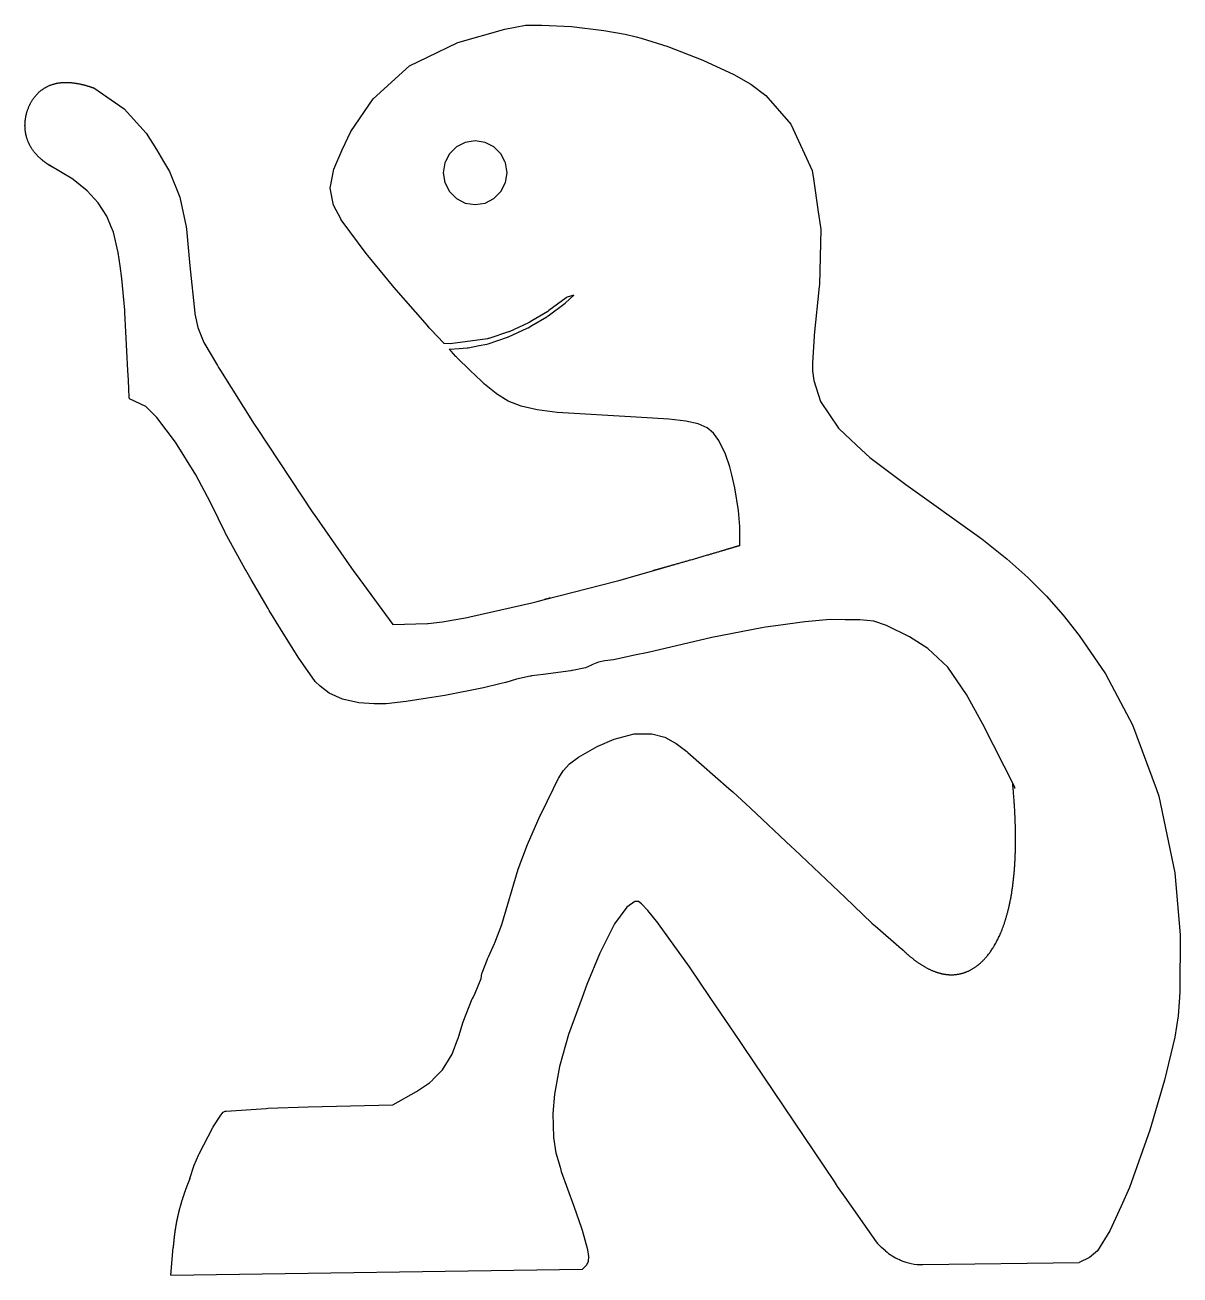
# Model space of a CAD drawing. Header units: millimetres. Extents: x -21.2 to 33, y -18.8 to 15.5.
# Drawn here: x 8.99 to 32.96, y -18.76 to 7.17 of the extents above; entities that cross this region are included whole.
import ezdxf

# ---------------------------------------------------------------- set-up
doc = ezdxf.new("R2010")
doc.units = ezdxf.units.MM
doc.layers.get('0').update_dxf_attribs({"linetype": 'CONTINUOUS'})

msp = doc.modelspace()

# ---------------------------------------------------------------- linework, layer by layer
for p, q in [((17.97, 6.805), (18.944, 7.08)), ((18.944, 7.08), (19.379, 7.16)), ((19.379, 7.16), (19.717, 7.165)), ((19.717, 7.165), (20.334, 7.133)), ((20.334, 7.133), (21.001, 7.054)), ((21.001, 7.054), (21.448, 6.977)), ((17.34, 6.496), (17.97, 6.805)), ((21.448, 6.977), (21.675, 6.918)), ((21.675, 6.918), (21.78, 6.891)), ((21.78, 6.891), (22.328, 6.716)), ((16.972, 6.317), (17.34, 6.496)), ((22.328, 6.716), (23.058, 6.438)), ((16.214, 5.632), (16.972, 6.317)), ((23.058, 6.438), (23.698, 6.14)), ((9.934, 5.971), (9.935, 5.971)), ((23.698, 6.14), (24.054, 5.94)), ((10.415, 5.859), (11.049, 5.423)), ((24.054, 5.94), (24.366, 5.704)), ((15.751, 4.953), (16.214, 5.632)), ((24.366, 5.704), (24.882, 5.111)), ((11.049, 5.423), (11.505, 4.919)), ((15.569, 4.579), (15.751, 4.953)), ((24.882, 5.111), (25.328, 4.145)), ((11.505, 4.919), (11.721, 4.584)), ((11.721, 4.584), (11.866, 4.335)), ((15.402, 4.178), (15.569, 4.579)), ((9.473, 4.271), (9.456, 4.281)), ((9.98, 3.966), (9.473, 4.271)), ((11.866, 4.335), (11.987, 4.127)), ((15.322, 3.778), (15.402, 4.178)), ((9.99, 3.958), (9.98, 3.966)), ((10.278, 3.722), (9.99, 3.958)), ((11.987, 4.127), (12.206, 3.595)), ((25.328, 4.145), (25.353, 3.974)), ((25.353, 3.974), (25.453, 3.289)), ((10.51, 3.478), (10.278, 3.722)), ((15.393, 3.427), (15.322, 3.778)), ((10.689, 3.202), (10.51, 3.478)), ((12.206, 3.595), (12.333, 2.981)), ((15.549, 3.13), (15.393, 3.427)), ((10.779, 2.981), (10.689, 3.202)), ((15.552, 3.126), (15.549, 3.13)), ((16.091, 2.395), (15.552, 3.126)), ((25.453, 3.289), (25.5, 2.969)), ((10.825, 2.868), (10.779, 2.981)), ((10.926, 2.446), (10.825, 2.868)), ((12.333, 2.981), (12.333, 2.977)), ((12.333, 2.977), (12.338, 2.93)), ((12.338, 2.93), (12.413, 2.167)), ((25.507, 2.922), (25.475, 1.78)), ((25.5, 2.969), (25.507, 2.922)), ((10.965, 2.167), (10.926, 2.446)), ((16.102, 2.381), (16.091, 2.395)), ((16.615, 1.762), (16.102, 2.381)), ((11.001, 1.908), (10.965, 2.167)), ((12.413, 2.167), (12.511, 1.185)), ((11.058, 1.25), (11.001, 1.908)), ((16.637, 1.735), (16.615, 1.762)), ((16.643, 1.728), (16.637, 1.735)), ((17.34, 0.932), (16.643, 1.728)), ((20.207, 1.403), (20.377, 1.56)), ((20.377, 1.56), (20.242, 1.523)), ((20.377, 1.56), (20.377, 1.56)), ((25.471, 1.738), (25.369, 0.733)), ((25.475, 1.78), (25.471, 1.738)), ((19.844, 1.132), (20.202, 1.398)), ((20.22, 1.507), (19.862, 1.241)), ((20.202, 1.398), (20.207, 1.403)), ((20.236, 1.522), (20.22, 1.507)), ((20.22, 1.507), (20.22, 1.507)), ((20.239, 1.522), (20.236, 1.522)), ((20.242, 1.523), (20.239, 1.522)), ((11.061, 1.202), (11.058, 1.25)), ((11.125, 0), (11.061, 1.202)), ((12.511, 1.185), (12.512, 1.172)), ((12.512, 1.172), (12.576, 0.889)), ((19.837, 1.224), (19.507, 1.028)), ((19.507, 0.93), (19.819, 1.115)), ((19.819, 1.115), (19.832, 1.123)), ((19.832, 1.123), (19.844, 1.132)), ((19.85, 1.232), (19.837, 1.224)), ((19.862, 1.241), (19.85, 1.232)), ((12.576, 0.889), (12.701, 0.578)), ((17.379, 0.886), (17.34, 0.932)), ((17.405, 0.857), (17.379, 0.886)), ((17.414, 0.848), (17.405, 0.857)), ((17.68, 0.562), (17.414, 0.848)), ((19.022, 0.798), (18.616, 0.662)), ((19.022, 0.696), (19.408, 0.874)), ((19.036, 0.803), (19.022, 0.798)), ((19.438, 0.988), (19.036, 0.803)), ((19.408, 0.874), (19.434, 0.886)), ((19.434, 0.886), (19.507, 0.93)), ((19.451, 0.995), (19.438, 0.988)), ((19.507, 1.028), (19.451, 0.995)), ((12.701, 0.578), (12.982, 0.1)), ((17.683, 0.561), (17.68, 0.562)), ((17.685, 0.561), (17.683, 0.561)), ((17.816, 0.55), (17.685, 0.561)), ((18.59, 0.658), (17.816, 0.55)), ((18.412, 0.515), (18.574, 0.548)), ((18.574, 0.548), (18.599, 0.554)), ((18.603, 0.659), (18.59, 0.658)), ((18.599, 0.554), (19.005, 0.69)), ((18.615, 0.662), (18.603, 0.659)), ((18.616, 0.662), (18.615, 0.662)), ((19.005, 0.69), (19.018, 0.694)), ((19.018, 0.694), (19.022, 0.696)), ((25.367, 0.705), (25.335, 0.159)), ((25.368, 0.723), (25.367, 0.705)), ((25.369, 0.733), (25.368, 0.723)), ((17.793, 0.441), (17.791, 0.443)), ((17.791, 0.443), (17.792, 0.442)), ((17.792, 0.442), (17.8, 0.441)), ((17.831, 0.399), (17.793, 0.441)), ((17.8, 0.441), (17.998, 0.455)), ((17.93, 0.292), (17.831, 0.399)), ((17.943, 0.279), (17.93, 0.292)), ((17.952, 0.269), (17.943, 0.279)), ((18.231, 0), (17.952, 0.269)), ((17.998, 0.455), (17.999, 0.455)), ((17.999, 0.455), (18.165, 0.467)), ((18.165, 0.467), (18.189, 0.468)), ((18.189, 0.468), (18.412, 0.515)), ((11.136, -0.201), (11.125, 0)), ((12.982, 0.1), (13, 0.071)), ((13, 0.071), (13.005, 0.064)), ((13.005, 0.064), (13.045, 0)), ((25.335, 0.159), (25.335, 0)), ((11.146, -0.388), (11.136, -0.201)), ((13.045, 0), (13.747, -1.114)), ((18.461, -0.221), (18.231, 0)), ((18.516, -0.275), (18.461, -0.221)), ((25.335, 0), (25.335, -0.011)), ((25.335, -0.011), (25.359, -0.207)), ((25.359, -0.207), (25.499, -0.643)), ((11.154, -0.553), (11.146, -0.388)), ((18.528, -0.286), (18.516, -0.275)), ((18.765, -0.479), (18.528, -0.286)), ((18.776, -0.489), (18.765, -0.479)), ((19.018, -0.638), (18.776, -0.489)), ((11.156, -0.589), (11.154, -0.553)), ((11.499, -0.747), (11.156, -0.589)), ((11.156, -0.589), (11.156, -0.589)), ((11.723, -0.974), (11.499, -0.747)), ((19.287, -0.745), (19.018, -0.638)), ((19.616, -0.82), (19.287, -0.745)), ((25.499, -0.643), (25.869, -1.198)), ((12.113, -1.488), (11.723, -0.974)), ((20.036, -0.872), (19.616, -0.82)), ((21.675, -0.968), (20.036, -0.872)), ((22.354, -1.008), (21.675, -0.968)), ((22.705, -1.05), (22.354, -1.008)), ((13.747, -1.114), (13.795, -1.187)), ((13.795, -1.187), (14.965, -2.954)), ((22.961, -1.108), (22.705, -1.05)), ((23.145, -1.19), (22.961, -1.108)), ((23.279, -1.304), (23.145, -1.19)), ((25.869, -1.198), (26.01, -1.329)), ((12.534, -2.169), (12.113, -1.488)), ((23.387, -1.457), (23.279, -1.304)), ((23.53, -1.737), (23.387, -1.457)), ((26.01, -1.329), (26.349, -1.645)), ((23.617, -1.997), (23.53, -1.737)), ((26.349, -1.645), (26.52, -1.804)), ((26.52, -1.804), (27.27, -2.366)), ((23.658, -2.167), (23.617, -1.997)), ((12.84, -2.743), (12.534, -2.169)), ((23.722, -2.433), (23.658, -2.167)), ((23.796, -2.903), (23.722, -2.433)), ((27.27, -2.366), (28.795, -3.46)), ((12.999, -3.067), (12.84, -2.743)), ((13.137, -3.349), (12.999, -3.067)), ((14.965, -2.954), (14.99, -2.989)), ((14.99, -2.989), (15.767, -4.105)), ((23.825, -3.238), (23.796, -2.903)), ((13.144, -3.365), (13.137, -3.349)), ((13.145, -3.366), (13.144, -3.365)), ((13.558, -4.121), (13.145, -3.366)), ((23.826, -3.633), (23.825, -3.238)), ((28.795, -3.46), (28.827, -3.482)), ((28.827, -3.482), (28.848, -3.497)), ((28.848, -3.497), (29.363, -3.908)), ((23.826, -3.633), (23.826, -3.633)), ((13.57, -4.143), (13.558, -4.121)), ((13.681, -4.335), (13.57, -4.143)), ((15.767, -4.105), (15.798, -4.148)), ((15.798, -4.148), (15.936, -4.335)), ((21.847, -4.205), (22.373, -4.056)), ((29.363, -3.908), (29.804, -4.297)), ((14.033, -4.942), (13.681, -4.335)), ((15.936, -4.335), (16.626, -5.274)), ((19.768, -4.754), (21.26, -4.37)), ((21.26, -4.37), (21.31, -4.357)), ((21.31, -4.357), (21.387, -4.335)), ((21.387, -4.335), (21.675, -4.253)), ((21.675, -4.253), (21.847, -4.205)), ((29.804, -4.297), (29.842, -4.335)), ((29.842, -4.335), (30.189, -4.68)), ((18.221, -5.112), (19.507, -4.818)), ((19.507, -4.818), (19.619, -4.793)), ((19.619, -4.793), (19.768, -4.754)), ((30.189, -4.68), (30.537, -5.074)), ((14.054, -4.979), (14.033, -4.942)), ((14.056, -4.982), (14.054, -4.979)), ((14.291, -5.359), (14.056, -4.982)), ((17.653, -5.213), (18.166, -5.124)), ((18.166, -5.124), (18.221, -5.112)), ((25.701, -5.17), (25.171, -5.214)), ((26.01, -5.171), (25.701, -5.17)), ((26.314, -5.172), (26.01, -5.171)), ((26.604, -5.204), (26.314, -5.172)), ((30.537, -5.074), (30.865, -5.496)), ((14.658, -5.949), (14.291, -5.359)), ((16.626, -5.274), (17.34, -5.248)), ((17.34, -5.248), (17.358, -5.247)), ((17.358, -5.247), (17.653, -5.213)), ((24.279, -5.339), (23.244, -5.538)), ((24.36, -5.327), (24.279, -5.339)), ((24.621, -5.291), (24.36, -5.327)), ((25.171, -5.214), (24.621, -5.291)), ((26.865, -5.292), (26.604, -5.204)), ((27.347, -5.529), (26.865, -5.292)), ((23.244, -5.538), (21.923, -5.85)), ((27.728, -5.771), (27.347, -5.529)), ((30.865, -5.496), (31.41, -6.292)), ((15.013, -6.452), (14.658, -5.949)), ((21.675, -5.903), (21.203, -6.004)), ((21.887, -5.857), (21.675, -5.903)), ((21.915, -5.852), (21.887, -5.857)), ((21.923, -5.85), (21.915, -5.852)), ((28.139, -6.158), (27.728, -5.771)), ((20.622, -6.167), (20.349, -6.226)), ((20.743, -6.113), (20.622, -6.167)), ((20.749, -6.111), (20.743, -6.113)), ((20.75, -6.11), (20.749, -6.111)), ((20.889, -6.05), (20.75, -6.11)), ((21.021, -6.021), (20.889, -6.05)), ((21.024, -6.021), (21.021, -6.021)), ((21.203, -6.004), (21.024, -6.021)), ((28.527, -6.72), (28.139, -6.158)), ((15.113, -6.553), (15.013, -6.452)), ((18.96, -6.476), (18.847, -6.502)), ((18.961, -6.476), (18.96, -6.476)), ((18.967, -6.474), (18.961, -6.476)), ((19.188, -6.405), (18.967, -6.474)), ((19.476, -6.344), (19.188, -6.405)), ((19.487, -6.342), (19.476, -6.344)), ((19.488, -6.341), (19.487, -6.342)), ((19.507, -6.339), (19.488, -6.341)), ((19.745, -6.307), (19.507, -6.339)), ((20.314, -6.231), (19.745, -6.307)), ((20.339, -6.228), (20.314, -6.231)), ((20.349, -6.226), (20.339, -6.228)), ((31.41, -6.292), (31.971, -7.35)), ((15.299, -6.693), (15.113, -6.553)), ((15.577, -6.822), (15.299, -6.693)), ((17.699, -6.741), (17.34, -6.797)), ((18.507, -6.582), (17.699, -6.741)), ((18.847, -6.502), (18.507, -6.582)), ((28.868, -7.34), (28.527, -6.72)), ((15.917, -6.893), (15.577, -6.822)), ((16.236, -6.916), (15.917, -6.893)), ((16.482, -6.916), (16.236, -6.916)), ((16.901, -6.866), (16.482, -6.916)), ((17.34, -6.797), (16.901, -6.866)), ((29.534, -8.647), (28.868, -7.34)), ((31.971, -7.35), (32.462, -8.67)), ((20.865, -7.803), (21.219, -7.649)), ((21.219, -7.649), (21.628, -7.542)), ((21.628, -7.542), (21.675, -7.542)), ((21.675, -7.542), (21.998, -7.542)), ((21.998, -7.542), (22.266, -7.61)), ((22.266, -7.61), (22.5, -7.736)), ((22.5, -7.736), (22.724, -7.903)), ((20.289, -8.159), (20.476, -8.022)), ((20.476, -8.022), (20.865, -7.803)), ((22.724, -7.903), (22.747, -7.924)), ((22.747, -7.924), (23.598, -8.67)), ((20.158, -8.303), (20.289, -8.159)), ((19.96, -8.67), (20.062, -8.461)), ((20.062, -8.461), (20.065, -8.454)), ((20.065, -8.454), (20.158, -8.303)), ((19.695, -9.211), (19.96, -8.67)), ((23.598, -8.67), (23.678, -8.741)), ((23.678, -8.741), (24.046, -9.084)), ((29.534, -8.67), (29.534, -8.647)), ((32.462, -8.67), (32.523, -8.831)), ((32.523, -8.831), (32.85, -10.422)), ((19.417, -9.834), (19.683, -9.235)), ((19.683, -9.235), (19.695, -9.211)), ((24.046, -9.084), (24.898, -9.88)), ((19.225, -10.345), (19.417, -9.834)), ((24.898, -9.88), (24.961, -9.939)), ((24.961, -9.939), (24.962, -9.94)), ((24.962, -9.94), (26.01, -10.935)), ((18.883, -11.492), (19.225, -10.345)), ((32.85, -10.422), (32.959, -11.71)), ((21.481, -11.133), (21.225, -11.483)), ((21.645, -11.02), (21.481, -11.133)), ((21.675, -11.02), (21.645, -11.02)), ((21.72, -11.02), (21.675, -11.02)), ((21.781, -11.062), (21.72, -11.02)), ((21.918, -11.202), (21.781, -11.062)), ((26.01, -10.935), (26.566, -11.463)), ((22.122, -11.456), (21.918, -11.202)), ((18.741, -11.874), (18.883, -11.492)), ((21.225, -11.483), (20.922, -12.087)), ((22.138, -11.478), (22.122, -11.456)), ((22.779, -12.374), (22.138, -11.478)), ((26.566, -11.463), (26.615, -11.509)), ((26.615, -11.509), (26.631, -11.523)), ((26.631, -11.523), (27.182, -11.998)), ((18.615, -12.153), (18.734, -11.891)), ((18.734, -11.891), (18.741, -11.874)), ((32.959, -11.71), (32.953, -12.88)), ((18.589, -12.209), (18.615, -12.153)), ((20.922, -12.087), (20.649, -12.74)), ((18.475, -12.495), (18.586, -12.215)), ((18.586, -12.215), (18.587, -12.214)), ((18.587, -12.214), (18.589, -12.209)), ((23.208, -13.005), (22.779, -12.374)), ((27.443, -12.19), (27.443, -12.191)), ((18.331, -12.915), (18.454, -12.616)), ((18.454, -12.616), (18.471, -12.507)), ((18.471, -12.507), (18.475, -12.495)), ((18.287, -13.005), (18.331, -12.915)), ((20.649, -12.74), (20.552, -13.005)), ((32.953, -12.88), (32.946, -13.005)), ((18.086, -13.514), (18.272, -13.035)), ((18.272, -13.035), (18.274, -13.031)), ((18.272, -13.035), (18.272, -13.035)), ((18.274, -13.031), (18.287, -13.005)), ((20.552, -13.005), (20.27, -13.779)), ((23.831, -13.923), (23.208, -13.005)), ((32.946, -13.005), (32.924, -13.39)), ((32.924, -13.39), (32.855, -13.833)), ((17.978, -13.858), (18.079, -13.533)), ((18.079, -13.533), (18.086, -13.514)), ((17.855, -14.181), (17.975, -13.867)), ((17.975, -13.867), (17.976, -13.866)), ((17.976, -13.866), (17.978, -13.858)), ((20.27, -13.779), (20.079, -14.442)), ((23.874, -13.986), (23.831, -13.923)), ((23.899, -14.023), (23.874, -13.986)), ((32.855, -13.833), (32.64, -14.726)), ((17.801, -14.271), (17.855, -14.181)), ((25.786, -16.827), (23.899, -14.023)), ((17.455, -14.708), (17.656, -14.511)), ((17.656, -14.511), (17.778, -14.309)), ((17.778, -14.309), (17.801, -14.271)), ((20.079, -14.442), (19.977, -15.011)), ((17.34, -14.808), (17.386, -14.777)), ((17.386, -14.777), (17.443, -14.721)), ((17.443, -14.721), (17.455, -14.708)), ((32.64, -14.726), (32.336, -15.76)), ((16.626, -15.236), (17.116, -14.96)), ((17.116, -14.96), (17.34, -14.808)), ((19.977, -15.011), (19.946, -15.414)), ((14.03, -15.307), (14.864, -15.275)), ((14.864, -15.275), (16.626, -15.236)), ((12.897, -15.689), (13.052, -15.45)), ((13.052, -15.45), (13.104, -15.388)), ((13.104, -15.388), (13.146, -15.369)), ((13.146, -15.369), (13.165, -15.368)), ((13.165, -15.368), (13.992, -15.308)), ((13.992, -15.308), (14.03, -15.307)), ((19.946, -15.414), (19.957, -15.911)), ((12.603, -16.252), (12.888, -15.705)), ((12.888, -15.705), (12.893, -15.697)), ((12.893, -15.697), (12.894, -15.694)), ((12.894, -15.694), (12.897, -15.689)), ((32.336, -15.76), (31.914, -16.953)), ((19.957, -15.911), (20.007, -16.23)), ((12.501, -16.486), (12.597, -16.264)), ((12.597, -16.264), (12.603, -16.252)), ((20.007, -16.23), (20.093, -16.528)), ((12.41, -16.763), (12.501, -16.486)), ((20.093, -16.528), (20.119, -16.616)), ((20.119, -16.616), (20.377, -17.34)), ((25.854, -16.928), (25.786, -16.827)), ((26.01, -17.149), (25.854, -16.928)), ((31.914, -16.953), (31.736, -17.34)), ((20.377, -17.34), (20.537, -17.791)), ((26.144, -17.34), (26.01, -17.149)), ((26.662, -18.076), (26.144, -17.34)), ((31.736, -17.34), (31.501, -17.852)), ((20.537, -17.791), (20.553, -17.836)), ((20.553, -17.836), (20.663, -18.236)), ((31.501, -17.852), (31.246, -18.265)), ((26.686, -18.11), (26.662, -18.076)), ((26.687, -18.111), (26.686, -18.11)), ((26.69, -18.115), (26.687, -18.111)), ((26.762, -18.191), (26.69, -18.115)), ((12.014, -18.765), (12.064, -18.196)), ((20.663, -18.236), (20.666, -18.246)), ((20.666, -18.246), (20.682, -18.384)), ((20.682, -18.384), (20.674, -18.487)), ((26.846, -18.264), (26.762, -18.191)), ((31.081, -18.403), (30.869, -18.504)), ((31.246, -18.265), (31.081, -18.403)), ((12.014, -18.765), (20.56, -18.647)), ((20.641, -18.564), (20.56, -18.647)), ((20.674, -18.487), (20.641, -18.564)), ((27.154, -18.455), (27.132, -18.445)), ((27.621, -18.549), (30.869, -18.504))]:
    msp.add_line(p, q)
msp.add_lwpolyline([(18.946, 4.335), (18.867, 4.49), (18.721, 4.636), (18.536, 4.73), (18.332, 4.763), (18.127, 4.73), (17.942, 4.636), (17.796, 4.49), (17.717, 4.335), (17.702, 4.305), (17.67, 4.101), (17.702, 3.896), (17.796, 3.711), (17.942, 3.565), (18.127, 3.471), (18.332, 3.439), (18.536, 3.471), (18.721, 3.565), (18.867, 3.711), (18.961, 3.896), (18.994, 4.101), (18.961, 4.305)], close=True)
for centre, start, end in [((27.584, -17.415), 228.996, 246.3416), ((27.606, -17.424), 246.3416, 270.7919)]:
    msp.add_arc(centre, 1.125, start, end)
for points in [[(9.6, 4.195), (9.557, 4.218), (9.474, 4.266), (9.361, 4.343), (9.233, 4.455), (9.111, 4.613), (9.028, 4.785), (8.986, 4.971), (8.983, 5.165), (9.02, 5.359), (9.093, 5.541), (9.199, 5.703), (9.337, 5.833), (9.503, 5.925), (9.695, 5.976), (9.91, 5.983), (10.101, 5.954), (10.254, 5.914), (10.361, 5.879), (10.415, 5.859)], [(19.897, -4.721), (19.871, -4.728), (19.845, -4.734), (19.819, -4.741), (19.794, -4.748), (19.768, -4.754)], [(27.182, -11.998), (27.238, -12.053), (27.349, -12.155), (27.514, -12.289), (27.73, -12.425), (27.993, -12.526), (28.248, -12.554), (28.492, -12.509), (28.722, -12.39), (28.932, -12.2), (29.117, -11.942), (29.273, -11.62), (29.395, -11.238), (29.483, -10.8), (29.536, -10.31), (29.555, -9.773), (29.543, -9.306), (29.52, -8.936), (29.498, -8.681), (29.485, -8.551)], [(12.41, -16.763), (12.398, -16.793), (12.375, -16.851), (12.341, -16.938), (12.299, -17.054), (12.251, -17.199), (12.208, -17.343), (12.171, -17.486), (12.139, -17.629), (12.113, -17.772), (12.092, -17.914), (12.079, -18.027), (12.071, -18.111), (12.066, -18.168), (12.064, -18.196)]]:
    msp.add_open_spline(points, degree=5)
msp.add_open_spline([(23.826, -3.633), (23.757, -3.654), (23.617, -3.696), (23.405, -3.759), (23.115, -3.845), (22.755, -3.949), (22.46, -4.033), (22.238, -4.095), (22.092, -4.136), (22.026, -4.154)], degree=5, knots=[0, 0, 0, 0, 0, 0, 0.1, 0.2, 0.3, 0.4, 0.4819702, 0.4819702, 0.4819702, 0.4819702, 0.4819702, 0.4819702])

doc.saveas('drawing.dxf')
